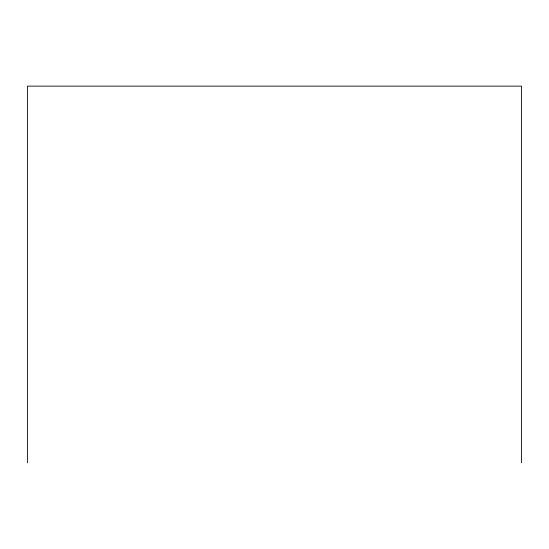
<?xml version="1.0" encoding="UTF-8"?>
<svg xmlns="http://www.w3.org/2000/svg" width="549" height="549" viewBox="0 0 549 549"><rect width="100%" height="100%" fill="white"/><g stroke="black" fill="none" stroke-linecap="round" stroke-linejoin="round"><path stroke-width="0.82" d="M521.55 462.869L521.55 86.131L27.45 86.131L27.45 462.869"/></g></svg>
